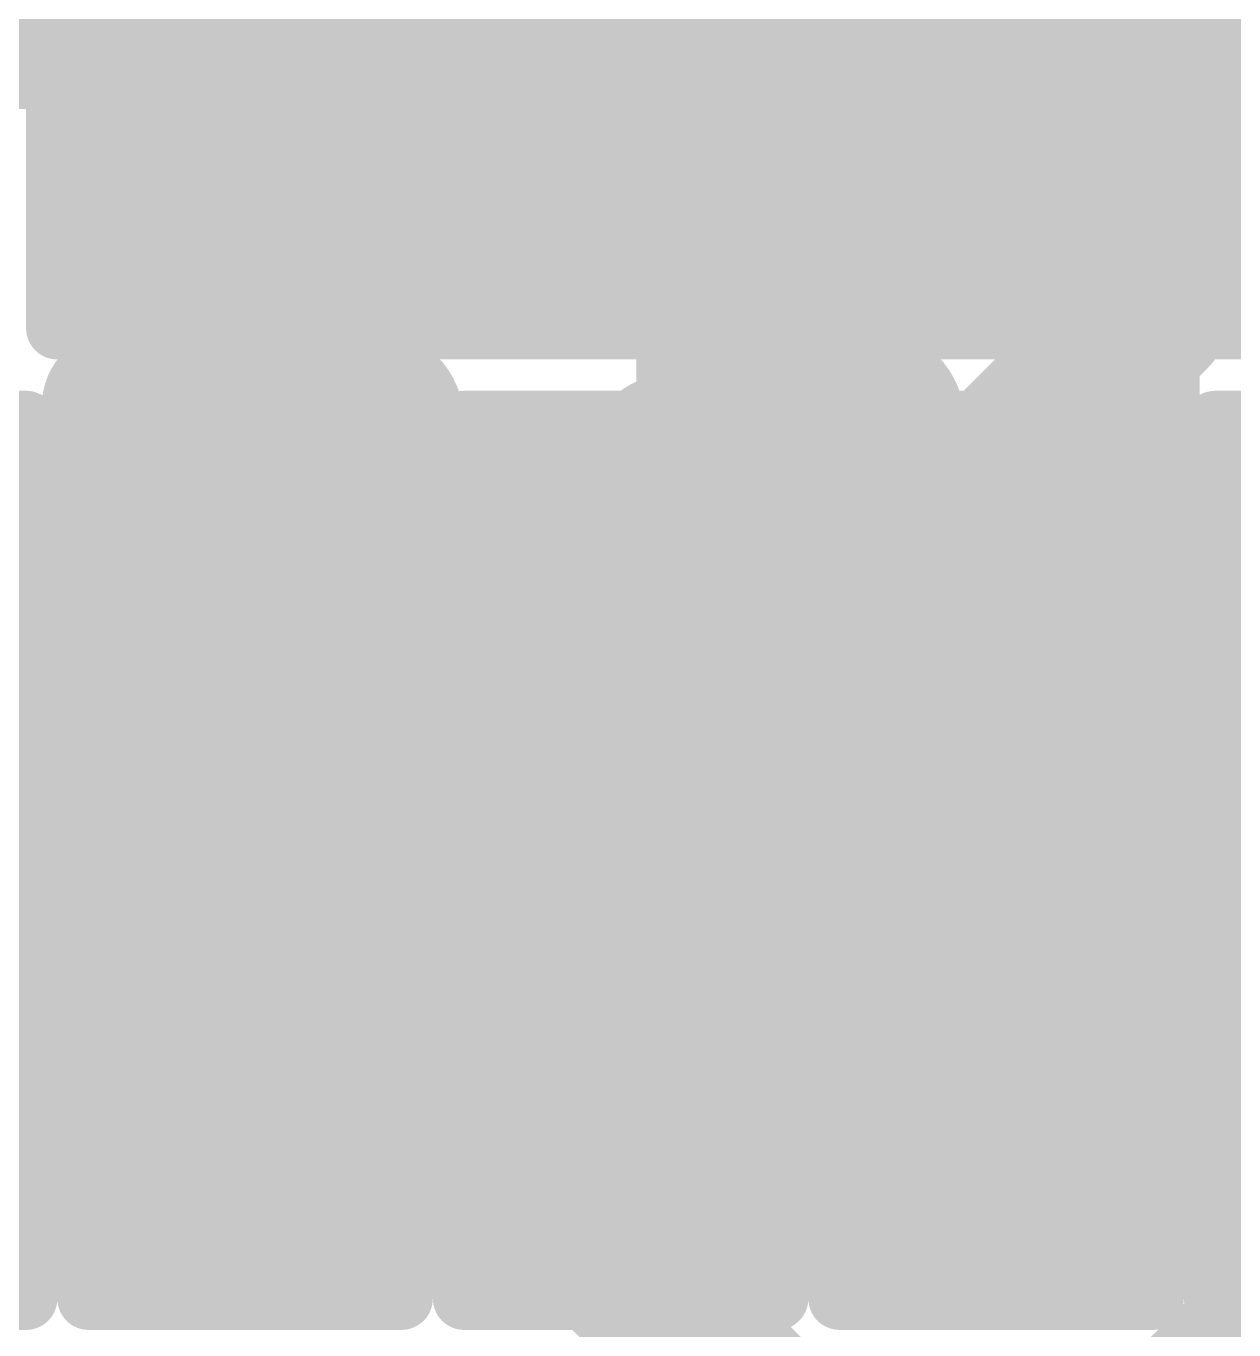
# Model space of a CAD drawing. Header units: millimetres. Extents: x 15 to 120, y 22 to 104.
# Drawn here: x 58.05 to 59.98, y 57.55 to 59.633 of the extents above; entities that cross this region are included whole.
import ezdxf

# ---------------------------------------------------------------- set-up
doc = ezdxf.new("R2010")
doc.units = ezdxf.units.MM
for name, color, linetype in [('BottomLayer', 5, 'Continuous'), ('BottomPaste', 16, 'Continuous'), ('BottomSolder', 6, 'Continuous'), ('Mechanical13', 56, 'Continuous'), ('Mechanical15', 56, 'Continuous'), ('MultiLayer', 9, 'Continuous'), ('TopLayer', 1, 'Continuous'), ('TopPaste', 8, 'Continuous'), ('TopSolder', 216, 'Continuous')]:
    doc.layers.add(name, color=color, linetype=linetype)

msp = doc.modelspace()

# ---------------------------------------------------------------- linework, layer by layer
at = {"layer": 'BottomLayer'}
for points, const_width in [([(59.15000108, 59.40000311999999), (59.15000108, 60.00000446)], 0.2999994), ([(58.44999994, 59.40000311999999), (58.44999994, 60.00000446)], 0.2499995), ([(59.84999968, 59.40000311999999), (59.84999968, 60.00000446)], 0.2499995), ([(59.15000108, 59.00000137999999), (59.15000108, 59.40000311999999)], 0.2499995), ([(59.84999968, 59.17499976), (59.84999968, 59.40000311999999)], 0.2499995), ([(59.60000017999999, 58.92500026), (59.84999968, 59.17499976)], 0.2499995), ([(58.99999884, 58.84999913999999), (59.15000108, 59.00000137999999)], 0.2499995), ([(59.60000017999999, 58.67500076), (59.60000017999999, 58.92500026)], 0.2499995), ([(59.60000017999999, 58.65000715999999), (59.60000017999999, 58.67500076)], 0.2499995), ([(58.3999975, 58.65000208), (58.99999884, 58.65000208)], 0.2499995), ([(59.60000017999999, 58.65000715999999), (59.60000272, 58.65000462)], 0.2499995), ([(57.80000378, 57.95000348), (58.9999963, 57.95000348)], 0.2499995), ([(58.9999963, 57.95000348), (58.99999884, 57.95000094)], 0.2499995), ([(58.99999884, 57.82499738), (58.99999884, 57.95000094)], 0.2499995), ([(58.99999884, 57.65000154), (58.99999884, 57.82499738)], 0.2499995), ([(59.54999773999999, 57.10000264), (60.19999898, 57.75000387999999)], 0.1999996), ([(58.99999884, 57.65000154), (59.54999773999999, 57.10000264)], 0.2499995)]:
    msp.add_lwpolyline(points, dxfattribs=dict(at, const_width=const_width))
for points, const_width in [([(59.13750174, 59.6250014, 1), (59.26250022, 59.6250014, 1)], 0.12499848), ([(58.16250242, 59.45000048, 1), (58.2875009, 59.45000048, 1)], 0.12499848), ([(58.41250192, 59.45000048, 1), (58.5375004, 59.45000048, 1)], 0.12499848), ([(58.96250082, 59.4250018, 1), (59.0874993, 59.4250018, 1)], 0.12499848), ([(59.0750025, 59.40000311999999, 1), (59.22499965999999, 59.40000311999999, 1)], 0.1499997), ([(58.3875007, 59.40000311999999, 1), (58.51249918, 59.40000311999999, 1)], 0.12499848), ([(59.08750183999999, 59.40000311999999, 1), (59.21250032, 59.40000311999999, 1)], 0.12499848), ([(59.53750093999999, 59.40000058, 1), (59.66249942, 59.40000058, 1)], 0.12499848), ([(59.78750044, 59.40000311999999, 1), (59.91249892, 59.40000311999999, 1)], 0.12499848), ([(59.78750044, 59.40000311999999, 1), (59.91249892, 59.40000311999999, 1)], 0.12499848), ([(59.78750044, 59.40000311999999, 1), (59.91249892, 59.40000311999999, 1)], 0.12499848), ([(59.78750044, 59.17499976, 1), (59.91249892, 59.17499976, 1)], 0.12499848), ([(59.78750044, 59.17499976, 1), (59.91249892, 59.17499976, 1)], 0.12499848), ([(59.08750183999999, 59.00000137999999, 1), (59.21250032, 59.00000137999999, 1)], 0.12499848), ([(59.08750183999999, 59.00000137999999, 1), (59.21250032, 59.00000137999999, 1)], 0.12499848), ([(59.01250072, 58.95000148, 1), (59.13749919999999, 58.95000148, 1)], 0.12499848), ([(59.53750093999999, 58.92500026, 1), (59.66249942, 58.92500026, 1)], 0.12499848), ([(59.53750093999999, 58.92500026, 1), (59.66249942, 58.92500026, 1)], 0.12499848), ([(59.53750093999999, 58.92500026, 1), (59.66249942, 58.92500026, 1)], 0.12499848), ([(58.9374996, 58.84999913999999, 1), (59.06249808, 58.84999913999999, 1)], 0.12499848), ([(58.33750079999999, 58.70000198, 1), (58.46249928, 58.70000198, 1)], 0.12499848), ([(59.01250072, 58.70000198, 1), (59.13749919999999, 58.70000198, 1)], 0.12499848), ([(59.53750093999999, 58.67500076, 1), (59.66249942, 58.67500076, 1)], 0.12499848), ([(59.53750093999999, 58.67500076, 1), (59.66249942, 58.67500076, 1)], 0.12499848), ([(59.53750093999999, 58.67500076, 1), (59.66249942, 58.67500076, 1)], 0.12499848), ([(58.33749826, 58.65000208, 1), (58.46249674, 58.65000208, 1)], 0.12499848), ([(58.9374996, 58.65000208, 1), (59.06249808, 58.65000208, 1)], 0.12499848), ([(59.53750093999999, 58.65000715999999, 1), (59.66249942, 58.65000715999999, 1)], 0.12499848), ([(59.53750093999999, 58.65000715999999, 1), (59.66249942, 58.65000715999999, 1)], 0.12499848), ([(59.53750348, 58.65000462, 1), (59.66250196, 58.65000462, 1)], 0.12499848), ([(58.33750079999999, 58.07500195999999, 1), (58.46249928, 58.07500195999999, 1)], 0.12499848), ([(58.9374996, 58.07499942, 1), (59.06249808, 58.07499942, 1)], 0.12499848), ([(58.93749706, 57.95000348, 1), (59.06249553999999, 57.95000348, 1)], 0.12499848), ([(58.93749706, 57.95000348, 1), (59.06249553999999, 57.95000348, 1)], 0.12499848), ([(58.9374996, 57.95000094, 1), (59.06249808, 57.95000094, 1)], 0.12499848), ([(58.9374996, 57.95000094, 1), (59.06249808, 57.95000094, 1)], 0.12499848), ([(59.53750093999999, 57.92499972, 1), (59.66249942, 57.92499972, 1)], 0.12499848), ([(58.33750079999999, 57.82499992, 1), (58.46249928, 57.82499992, 1)], 0.12499848), ([(58.9374996, 57.82499738, 1), (59.06249808, 57.82499738, 1)], 0.12499848), ([(58.9374996, 57.82499738, 1), (59.06249808, 57.82499738, 1)], 0.12499848), ([(58.9374996, 57.82499738, 1), (59.06249808, 57.82499738, 1)], 0.12499848), ([(58.9374996, 57.65000154, 1), (59.06249808, 57.65000154, 1)], 0.12499848), ([(58.9374996, 57.65000154, 1), (59.06249808, 57.65000154, 1)], 0.12499848)]:
    msp.add_lwpolyline(points, format="xyb", close=True, dxfattribs=dict(at, const_width=const_width))
for points in [[(58.69999944, 59.25000342), (58.69999944, 59.55000282), (58.20000044, 59.25000342), (58.20000044, 59.55000282)], [(59.40000058, 59.25000342), (59.40000058, 59.55000282), (58.90000157999999, 59.25000342), (58.90000157999999, 59.55000282)], [(60.09999918, 59.25000342), (60.09999918, 59.55000282), (59.60000017999999, 59.25000342), (59.60000017999999, 59.55000282)], [(58.5499972, 58.90000157999999), (58.2499978, 58.90000157999999), (58.5499972, 58.40000258), (58.2499978, 58.40000258)], [(59.14999854, 58.90000157999999), (58.84999913999999, 58.90000157999999), (59.14999854, 58.40000258), (58.84999913999999, 58.40000258)], [(59.45000302, 58.40000512), (59.75000241999999, 58.40000512), (59.45000302, 58.90000412), (59.75000241999999, 58.90000412)], [(58.5499972, 58.20000044), (58.2499978, 58.20000044), (58.5499972, 57.70000143999999), (58.2499978, 57.70000143999999)], [(59.14999854, 58.20000044), (58.84999913999999, 58.20000044), (59.14999854, 57.70000143999999), (58.84999913999999, 57.70000143999999)], [(59.45000302, 57.70000398), (59.75000241999999, 57.70000398), (59.45000302, 58.20000297999999), (59.75000241999999, 58.20000297999999)]]:
    msp.add_solid(points, dxfattribs=at)
at = {"layer": 'BottomPaste'}
for points in [[(58.69999944, 59.25000342), (58.69999944, 59.55000282), (58.20000044, 59.25000342), (58.20000044, 59.55000282)], [(58.69999944, 59.25000342), (58.69999944, 59.55000282), (58.20000044, 59.25000342), (58.20000044, 59.55000282)], [(59.40000058, 59.25000342), (59.40000058, 59.55000282), (58.90000157999999, 59.25000342), (58.90000157999999, 59.55000282)], [(59.40000058, 59.25000342), (59.40000058, 59.55000282), (58.90000157999999, 59.25000342), (58.90000157999999, 59.55000282)], [(60.09999918, 59.25000342), (60.09999918, 59.55000282), (59.60000017999999, 59.25000342), (59.60000017999999, 59.55000282)], [(60.09999918, 59.25000342), (60.09999918, 59.55000282), (59.60000017999999, 59.25000342), (59.60000017999999, 59.55000282)], [(58.5499972, 58.90000157999999), (58.2499978, 58.90000157999999), (58.5499972, 58.40000258), (58.2499978, 58.40000258)], [(58.5499972, 58.90000157999999), (58.2499978, 58.90000157999999), (58.5499972, 58.40000258), (58.2499978, 58.40000258)], [(59.14999854, 58.90000157999999), (58.84999913999999, 58.90000157999999), (59.14999854, 58.40000258), (58.84999913999999, 58.40000258)], [(59.14999854, 58.90000157999999), (58.84999913999999, 58.90000157999999), (59.14999854, 58.40000258), (58.84999913999999, 58.40000258)], [(59.45000302, 58.40000512), (59.75000241999999, 58.40000512), (59.45000302, 58.90000412), (59.75000241999999, 58.90000412)], [(59.45000302, 58.40000512), (59.75000241999999, 58.40000512), (59.45000302, 58.90000412), (59.75000241999999, 58.90000412)], [(58.5499972, 58.20000044), (58.2499978, 58.20000044), (58.5499972, 57.70000143999999), (58.2499978, 57.70000143999999)], [(58.5499972, 58.20000044), (58.2499978, 58.20000044), (58.5499972, 57.70000143999999), (58.2499978, 57.70000143999999)], [(59.14999854, 58.20000044), (58.84999913999999, 58.20000044), (59.14999854, 57.70000143999999), (58.84999913999999, 57.70000143999999)], [(59.14999854, 58.20000044), (58.84999913999999, 58.20000044), (59.14999854, 57.70000143999999), (58.84999913999999, 57.70000143999999)], [(59.45000302, 57.70000398), (59.75000241999999, 57.70000398), (59.45000302, 58.20000297999999), (59.75000241999999, 58.20000297999999)], [(59.45000302, 57.70000398), (59.75000241999999, 57.70000398), (59.45000302, 58.20000297999999), (59.75000241999999, 58.20000297999999)]]:
    msp.add_solid(points, dxfattribs=at)
at = {"layer": 'BottomSolder'}
for points in [[(58.74999934, 59.20000352), (58.74999934, 59.60000272), (58.15000053999999, 59.20000352), (58.15000053999999, 59.60000272)], [(58.74999934, 59.20000352), (58.74999934, 59.60000272), (58.15000053999999, 59.20000352), (58.15000053999999, 59.60000272)], [(59.45000048, 59.20000352), (59.45000048, 59.60000272), (58.85000168, 59.20000352), (58.85000168, 59.60000272)], [(59.45000048, 59.20000352), (59.45000048, 59.60000272), (58.85000168, 59.20000352), (58.85000168, 59.60000272)], [(60.14999907999999, 59.20000352), (60.14999907999999, 59.60000272), (59.55000028, 59.20000352), (59.55000028, 59.60000272)], [(60.14999907999999, 59.20000352), (60.14999907999999, 59.60000272), (59.55000028, 59.20000352), (59.55000028, 59.60000272)], [(58.5999971, 58.95000148), (58.1999979, 58.95000148), (58.5999971, 58.35000268), (58.1999979, 58.35000268)], [(58.5999971, 58.95000148), (58.1999979, 58.95000148), (58.5999971, 58.35000268), (58.1999979, 58.35000268)], [(59.19999843999999, 58.95000148), (58.79999924, 58.95000148), (59.19999843999999, 58.35000268), (58.79999924, 58.35000268)], [(59.19999843999999, 58.95000148), (58.79999924, 58.95000148), (59.19999843999999, 58.35000268), (58.79999924, 58.35000268)], [(59.40000311999999, 58.35000522), (59.80000232, 58.35000522), (59.40000311999999, 58.95000401999999), (59.80000232, 58.95000401999999)], [(59.40000311999999, 58.35000522), (59.80000232, 58.35000522), (59.40000311999999, 58.95000401999999), (59.80000232, 58.95000401999999)], [(58.5999971, 58.25000034), (58.1999979, 58.25000034), (58.5999971, 57.65000154), (58.1999979, 57.65000154)], [(58.5999971, 58.25000034), (58.1999979, 58.25000034), (58.5999971, 57.65000154), (58.1999979, 57.65000154)], [(59.19999843999999, 58.25000034), (58.79999924, 58.25000034), (59.19999843999999, 57.65000154), (58.79999924, 57.65000154)], [(59.19999843999999, 58.25000034), (58.79999924, 58.25000034), (59.19999843999999, 57.65000154), (58.79999924, 57.65000154)], [(59.40000311999999, 57.65000408), (59.80000232, 57.65000408), (59.40000311999999, 58.25000288), (59.80000232, 58.25000288)], [(59.40000311999999, 57.65000408), (59.80000232, 57.65000408), (59.40000311999999, 58.25000288), (59.80000232, 58.25000288)]]:
    msp.add_solid(points, dxfattribs=at)
at = {"layer": 'Mechanical13', "const_width": 0.0999998}
for points in [[(58.48500113999999, 59.23500218), (58.48500113999999, 59.56500406)], [(58.48500113999999, 59.56500406), (59.11499988, 59.56500406)], [(59.11499988, 59.23500218), (59.11499988, 59.56500406)], [(59.88500088, 59.23500218), (59.88500088, 59.56500406)], [(59.88500088, 59.56500406), (60.51499962, 59.56500406)], [(58.48500113999999, 59.23500218), (59.11499988, 59.23500218)], [(59.88500088, 59.23500218), (60.51499962, 59.23500218)], [(58.23499656, 58.61500088), (58.56499844, 58.61500088)], [(58.23499656, 57.98500214), (58.23499656, 58.61500088)], [(58.56499844, 57.98500214), (58.56499844, 58.61500088)], [(58.8349979, 58.61500088), (59.16499978, 58.61500088)], [(58.8349979, 57.98500214), (58.8349979, 58.61500088)], [(59.16499978, 57.98500214), (59.16499978, 58.61500088)], [(59.43500177999999, 58.61500341999999), (59.76500366, 58.61500341999999)], [(59.43500177999999, 57.98500468), (59.43500177999999, 58.61500341999999)], [(59.76500366, 57.98500468), (59.76500366, 58.61500341999999)], [(58.23499656, 57.98500214), (58.56499844, 57.98500214)], [(58.8349979, 57.98500214), (59.16499978, 57.98500214)], [(59.43500177999999, 57.98500468), (59.76500366, 57.98500468)]]:
    msp.add_lwpolyline(points, dxfattribs=at)
at = {"layer": 'Mechanical13', "const_width": 0.0499999}
for points in [[(58.46000246, 59.56500406, 1), (58.50999982, 59.56500406, 1)], [(58.46000246, 59.56500406, 1), (58.50999982, 59.56500406, 1)], [(59.0900012, 59.56500406, 1), (59.13999856, 59.56500406, 1)], [(59.0900012, 59.56500406, 1), (59.13999856, 59.56500406, 1)], [(59.8600022, 59.56500406, 1), (59.90999956, 59.56500406, 1)], [(59.8600022, 59.56500406, 1), (59.90999956, 59.56500406, 1)], [(58.46000246, 59.23500218, 1), (58.50999982, 59.23500218, 1)], [(58.46000246, 59.23500218, 1), (58.50999982, 59.23500218, 1)], [(59.0900012, 59.23500218, 1), (59.13999856, 59.23500218, 1)], [(59.0900012, 59.23500218, 1), (59.13999856, 59.23500218, 1)], [(59.8600022, 59.23500218, 1), (59.90999956, 59.23500218, 1)], [(59.8600022, 59.23500218, 1), (59.90999956, 59.23500218, 1)], [(58.20999788, 58.61500088, 1), (58.25999523999999, 58.61500088, 1)], [(58.20999788, 58.61500088, 1), (58.25999523999999, 58.61500088, 1)], [(58.53999975999999, 58.61500088, 1), (58.58999712, 58.61500088, 1)], [(58.53999975999999, 58.61500088, 1), (58.58999712, 58.61500088, 1)], [(58.80999921999999, 58.61500088, 1), (58.85999657999999, 58.61500088, 1)], [(58.80999921999999, 58.61500088, 1), (58.85999657999999, 58.61500088, 1)], [(59.1400011, 58.61500088, 1), (59.18999846, 58.61500088, 1)], [(59.1400011, 58.61500088, 1), (59.18999846, 58.61500088, 1)], [(59.4100031, 58.61500341999999, 1), (59.46000046, 58.61500341999999, 1)], [(59.4100031, 58.61500341999999, 1), (59.46000046, 58.61500341999999, 1)], [(59.74000497999999, 58.61500341999999, 1), (59.79000233999999, 58.61500341999999, 1)], [(59.74000497999999, 58.61500341999999, 1), (59.79000233999999, 58.61500341999999, 1)], [(58.20999788, 57.98500214, 1), (58.25999523999999, 57.98500214, 1)], [(58.20999788, 57.98500214, 1), (58.25999523999999, 57.98500214, 1)], [(58.53999975999999, 57.98500214, 1), (58.58999712, 57.98500214, 1)], [(58.53999975999999, 57.98500214, 1), (58.58999712, 57.98500214, 1)], [(58.80999921999999, 57.98500214, 1), (58.85999657999999, 57.98500214, 1)], [(58.80999921999999, 57.98500214, 1), (58.85999657999999, 57.98500214, 1)], [(59.1400011, 57.98500214, 1), (59.18999846, 57.98500214, 1)], [(59.1400011, 57.98500214, 1), (59.18999846, 57.98500214, 1)], [(59.4100031, 57.98500468, 1), (59.46000046, 57.98500468, 1)], [(59.4100031, 57.98500468, 1), (59.46000046, 57.98500468, 1)], [(59.74000497999999, 57.98500468, 1), (59.79000233999999, 57.98500468, 1)], [(59.74000497999999, 57.98500468, 1), (59.79000233999999, 57.98500468, 1)]]:
    msp.add_lwpolyline(points, format="xyb", close=True, dxfattribs=at)
at = {"layer": 'Mechanical15', "const_width": 0.0999998}
for points in [[(58.00000084, 59.50000292), (58.00000084, 60.50000345999999)], [(58.10000064, 59.15000362), (58.10000064, 59.65000262)], [(58.10000064, 59.65000262), (59.50000038, 59.65000262)], [(59.50000038, 59.15000362), (59.50000038, 59.65000262)], [(59.50000038, 59.65000262), (60.90000011999999, 59.65000262)], [(59.50000038, 59.15000362), (59.50000038, 59.65000262)], [(58.80000178, 59.23500218), (58.80000178, 59.56500406)], [(58.63500084, 59.40000311999999), (58.96500018, 59.40000311999999)], [(58.10000064, 59.15000362), (59.50000038, 59.15000362)], [(59.50000038, 59.15000362), (60.90000011999999, 59.15000362)], [(57.55000428, 59.00000392), (58.05000328, 59.00000392)], [(58.05000328, 57.60000418), (58.05000328, 59.00000392)], [(58.149998, 59.00000137999999), (58.649997, 59.00000137999999)], [(58.149998, 57.60000164), (58.149998, 59.00000137999999)], [(58.649997, 57.60000164), (58.649997, 59.00000137999999)], [(58.74999934, 59.00000137999999), (59.24999834, 59.00000137999999)], [(58.74999934, 57.60000164), (58.74999934, 59.00000137999999)], [(59.24999834, 57.60000164), (59.24999834, 59.00000137999999)], [(59.35000322, 59.00000392), (59.85000221999999, 59.00000392)], [(59.35000322, 57.60000418), (59.35000322, 59.00000392)], [(59.85000221999999, 57.60000418), (59.85000221999999, 59.00000392)], [(59.94999948, 59.00000137999999), (60.44999848, 59.00000137999999)], [(59.94999948, 57.60000164), (59.94999948, 59.00000137999999)], [(58.3999975, 58.13500183999999), (58.3999975, 58.46500117999999)], [(58.99999884, 58.13500183999999), (58.99999884, 58.46500117999999)], [(59.60000272, 58.13500438), (59.60000272, 58.46500372)], [(58.23499656, 58.30000278), (58.56499844, 58.30000278)], [(58.8349979, 58.30000278), (59.16499978, 58.30000278)], [(59.43500177999999, 58.30000278), (59.76500366, 58.30000278)], [(57.55000428, 57.60000418), (58.05000328, 57.60000418)], [(58.149998, 57.60000164), (58.649997, 57.60000164)], [(58.74999934, 57.60000164), (59.24999834, 57.60000164)], [(59.35000322, 57.60000418), (59.85000221999999, 57.60000418)], [(59.94999948, 57.60000164), (60.44999848, 57.60000164)]]:
    msp.add_lwpolyline(points, dxfattribs=at)
at = {"layer": 'Mechanical15', "const_width": 0.0499999}
for points in [[(58.07500195999999, 59.65000262, 1), (58.12499931999999, 59.65000262, 1)], [(58.07500195999999, 59.65000262, 1), (58.12499931999999, 59.65000262, 1)], [(59.4750017, 59.65000262, 1), (59.52499906, 59.65000262, 1)], [(59.4750017, 59.65000262, 1), (59.52499906, 59.65000262, 1)], [(59.4750017, 59.65000262, 1), (59.52499906, 59.65000262, 1)], [(59.4750017, 59.65000262, 1), (59.52499906, 59.65000262, 1)], [(58.7750031, 59.56500406, 1), (58.82500046, 59.56500406, 1)], [(58.61000215999999, 59.40000311999999, 1), (58.65999952, 59.40000311999999, 1)], [(58.94000149999999, 59.40000311999999, 1), (58.98999886, 59.40000311999999, 1)], [(58.7750031, 59.23500218, 1), (58.82500046, 59.23500218, 1)], [(58.07500195999999, 59.15000362, 1), (58.12499931999999, 59.15000362, 1)], [(58.07500195999999, 59.15000362, 1), (58.12499931999999, 59.15000362, 1)], [(59.4750017, 59.15000362, 1), (59.52499906, 59.15000362, 1)], [(59.4750017, 59.15000362, 1), (59.52499906, 59.15000362, 1)], [(59.4750017, 59.15000362, 1), (59.52499906, 59.15000362, 1)], [(59.4750017, 59.15000362, 1), (59.52499906, 59.15000362, 1)], [(58.0250046, 59.00000392, 1), (58.07500195999999, 59.00000392, 1)], [(58.0250046, 59.00000392, 1), (58.07500195999999, 59.00000392, 1)], [(58.12499931999999, 59.00000137999999, 1), (58.17499668, 59.00000137999999, 1)], [(58.12499931999999, 59.00000137999999, 1), (58.17499668, 59.00000137999999, 1)], [(58.62499832, 59.00000137999999, 1), (58.67499567999999, 59.00000137999999, 1)], [(58.62499832, 59.00000137999999, 1), (58.67499567999999, 59.00000137999999, 1)], [(58.72500066, 59.00000137999999, 1), (58.77499802, 59.00000137999999, 1)], [(58.72500066, 59.00000137999999, 1), (58.77499802, 59.00000137999999, 1)], [(59.22499965999999, 59.00000137999999, 1), (59.27499701999999, 59.00000137999999, 1)], [(59.22499965999999, 59.00000137999999, 1), (59.27499701999999, 59.00000137999999, 1)], [(59.32500453999999, 59.00000392, 1), (59.37500189999999, 59.00000392, 1)], [(59.32500453999999, 59.00000392, 1), (59.37500189999999, 59.00000392, 1)], [(59.82500354, 59.00000392, 1), (59.8750009, 59.00000392, 1)], [(59.82500354, 59.00000392, 1), (59.8750009, 59.00000392, 1)], [(59.9250008, 59.00000137999999, 1), (59.97499816, 59.00000137999999, 1)], [(59.9250008, 59.00000137999999, 1), (59.97499816, 59.00000137999999, 1)], [(58.37499881999999, 58.46500117999999, 1), (58.42499617999999, 58.46500117999999, 1)], [(58.97500015999999, 58.46500117999999, 1), (59.02499752, 58.46500117999999, 1)], [(59.57500404, 58.46500372, 1), (59.6250014, 58.46500372, 1)], [(58.20999788, 58.30000278, 1), (58.25999523999999, 58.30000278, 1)], [(58.53999975999999, 58.30000278, 1), (58.58999712, 58.30000278, 1)], [(58.80999921999999, 58.30000278, 1), (58.85999657999999, 58.30000278, 1)], [(59.1400011, 58.30000278, 1), (59.18999846, 58.30000278, 1)], [(59.4100031, 58.30000278, 1), (59.46000046, 58.30000278, 1)], [(59.74000497999999, 58.30000278, 1), (59.79000233999999, 58.30000278, 1)], [(58.37499881999999, 58.13500183999999, 1), (58.42499617999999, 58.13500183999999, 1)], [(58.97500015999999, 58.13500183999999, 1), (59.02499752, 58.13500183999999, 1)], [(59.57500404, 58.13500438, 1), (59.6250014, 58.13500438, 1)], [(58.0250046, 57.60000418, 1), (58.07500195999999, 57.60000418, 1)], [(58.0250046, 57.60000418, 1), (58.07500195999999, 57.60000418, 1)], [(58.12499931999999, 57.60000164, 1), (58.17499668, 57.60000164, 1)], [(58.12499931999999, 57.60000164, 1), (58.17499668, 57.60000164, 1)], [(58.62499832, 57.60000164, 1), (58.67499567999999, 57.60000164, 1)], [(58.62499832, 57.60000164, 1), (58.67499567999999, 57.60000164, 1)], [(58.72500066, 57.60000164, 1), (58.77499802, 57.60000164, 1)], [(58.72500066, 57.60000164, 1), (58.77499802, 57.60000164, 1)], [(59.22499965999999, 57.60000164, 1), (59.27499701999999, 57.60000164, 1)], [(59.22499965999999, 57.60000164, 1), (59.27499701999999, 57.60000164, 1)], [(59.32500453999999, 57.60000418, 1), (59.37500189999999, 57.60000418, 1)], [(59.32500453999999, 57.60000418, 1), (59.37500189999999, 57.60000418, 1)], [(59.82500354, 57.60000418, 1), (59.8750009, 57.60000418, 1)], [(59.82500354, 57.60000418, 1), (59.8750009, 57.60000418, 1)], [(59.9250008, 57.60000164, 1), (59.97499816, 57.60000164, 1)], [(59.9250008, 57.60000164, 1), (59.97499816, 57.60000164, 1)]]:
    msp.add_lwpolyline(points, format="xyb", close=True, dxfattribs=at)
at = {"layer": 'MultiLayer'}
for points, const_width in [([(58.68750264, 59.60000017999999, 1), (58.91250092, 59.60000017999999, 1)], 0.22499828), ([(59.13750174, 59.6250014, 1), (59.26250022, 59.6250014, 1)], 0.12499848), ([(58.16250242, 59.45000048, 1), (58.2875009, 59.45000048, 1)], 0.12499848), ([(58.41250192, 59.45000048, 1), (58.5375004, 59.45000048, 1)], 0.12499848), ([(58.96250082, 59.4250018, 1), (59.0874993, 59.4250018, 1)], 0.12499848), ([(58.1375012, 59.40000311999999, 1), (58.26249968, 59.40000311999999, 1)], 0.12499848), ([(58.93750214, 59.40000566, 1), (59.06250061999999, 59.40000566, 1)], 0.12499848), ([(59.53750093999999, 59.40000058, 1), (59.66249942, 59.40000058, 1)], 0.12499848), ([(59.78750044, 59.40000311999999, 1), (59.91249892, 59.40000311999999, 1)], 0.12499848), ([(58.26250221999999, 59.17499976, 1), (58.4875005, 59.17499976, 1)], 0.22499828), ([(59.73750054, 59.15000362, 1), (59.86249901999999, 59.15000362, 1)], 0.12499848), ([(58.1375012, 59.02500006, 1), (58.26249968, 59.02500006, 1)], 0.12499848), ([(58.5375004, 59.00000137999999, 1), (58.66249887999999, 59.00000137999999, 1)], 0.12499848), ([(59.33750134, 59.00000392, 1), (59.46249982, 59.00000392, 1)], 0.12499848), ([(59.01250072, 58.95000148, 1), (59.13749919999999, 58.95000148, 1)], 0.12499848), ([(59.53750093999999, 58.92500026, 1), (59.66249942, 58.92500026, 1)], 0.12499848), ([(57.8375018, 58.72500066, 1), (58.06250008, 58.72500066, 1)], 0.22499828), ([(58.33750079999999, 58.70000198, 1), (58.46249928, 58.70000198, 1)], 0.12499848), ([(59.01250072, 58.70000198, 1), (59.13749919999999, 58.70000198, 1)], 0.12499848), ([(59.53750093999999, 58.67500076, 1), (59.66249942, 58.67500076, 1)], 0.12499848), ([(58.1375012, 58.60000218, 1), (58.26249968, 58.60000218, 1)], 0.12499848), ([(58.93750214, 58.60000471999999, 1), (59.06250061999999, 58.60000471999999, 1)], 0.12499848), ([(59.73750054, 58.60000218, 1), (59.86249901999999, 58.60000218, 1)], 0.12499848), ([(59.08750183999999, 58.40000003999999, 1), (59.31250012, 58.40000003999999, 1)], 0.22499828), ([(59.68750064, 58.32500146, 1), (59.91249892, 58.32500146, 1)], 0.22499828), ([(58.1375012, 58.20000044, 1), (58.26249968, 58.20000044, 1)], 0.12499848), ([(58.5375004, 58.20000297999999, 1), (58.66249887999999, 58.20000297999999, 1)], 0.12499848), ([(59.33750134, 58.20000552, 1), (59.46249982, 58.20000552, 1)], 0.12499848), ([(58.68750264, 57.99999829999999, 1), (58.91250092, 57.99999829999999, 1)], 0.22499828), ([(58.33750079999999, 58.07500195999999, 1), (58.46249928, 58.07500195999999, 1)], 0.12499848), ([(58.9374996, 58.07499942, 1), (59.06249808, 58.07499942, 1)], 0.12499848), ([(58.08750384, 57.92499718, 1), (58.31250212, 57.92499718, 1)], 0.22499828), ([(59.53750093999999, 57.92499972, 1), (59.66249942, 57.92499972, 1)], 0.12499848), ([(58.33750079999999, 57.82499992, 1), (58.46249928, 57.82499992, 1)], 0.12499848), ([(58.9374996, 57.82499738, 1), (59.06249808, 57.82499738, 1)], 0.12499848), ([(58.5375004, 57.80000124, 1), (58.66249887999999, 57.80000124, 1)], 0.12499848), ([(58.93750214, 57.80000124, 1), (59.06250061999999, 57.80000124, 1)], 0.12499848), ([(59.73750054, 57.80000124, 1), (59.86249901999999, 57.80000124, 1)], 0.12499848)]:
    msp.add_lwpolyline(points, format="xyb", close=True, dxfattribs=dict(at, const_width=const_width))
at = {"layer": 'TopLayer'}
for points, const_width in [([(58.20000044, 59.40000311999999), (58.20000044, 60.20000151999999)], 0.2499995), ([(58.60000218, 59.80000232), (59.00000137999999, 59.40000311999999)], 0.1999996), ([(58.60000218, 59.80000232), (58.99999884, 59.40000311999999)], 0.1999996), ([(59.00000137999999, 59.40000311999999), (59.40000058, 59.80000232)], 0.1999996), ([(59.40000058, 59.00000392), (59.40000058, 59.80000232)], 0.1999996), ([(58.20000044, 59.40000311999999), (58.59999964, 59.00000392)], 0.2499995), ([(59.79999977999999, 59.15000362), (59.79999977999999, 59.40000311999999)], 0.2499995), ([(58.99999884, 59.40000311999999), (59.00000137999999, 59.40000311999999)], 0.1999996), ([(59.00000137999999, 59.40000311999999), (59.40000058, 59.00000137999999)], 0.1999996), ([(59.79999977999999, 58.60000218), (59.79999977999999, 59.15000362)], 0.2499995), ([(58.59999964, 59.00000137999999), (58.59999964, 59.00000392)], 0.2499995), ([(59.00000137999999, 58.60000218), (59.40000058, 59.00000137999999)], 0.1999996), ([(59.40000058, 59.00000137999999), (59.40000058, 59.00000392)], 0.1999996), ([(59.40000058, 58.20000297999999), (59.40000058, 59.00000137999999)], 0.1999996), ([(59.00000137999999, 58.60000218), (59.40000058, 58.20000297999999)], 0.1999996), ([(57.80000124, 58.20000297999999), (58.59999964, 58.20000297999999)], 0.2499995), ([(59.40000058, 58.20000297999999), (60.20000151999999, 58.20000297999999)], 0.1999996), ([(57.80000124, 57.80000124), (58.20000044, 57.80000124)], 0.1999996), ([(58.20000044, 57.80000124), (58.59999964, 57.80000124)], 0.1999996), ([(58.59999964, 57.80000124), (59.00000137999999, 57.80000124)], 0.1999996), ([(59.00000137999999, 57.80000124), (59.40000058, 57.80000124)], 0.1999996), ([(59.40000058, 57.80000124), (59.79999977999999, 57.80000124)], 0.1999996)]:
    msp.add_lwpolyline(points, dxfattribs=dict(at, const_width=const_width))
for points, const_width in [([(58.12500186, 59.40000311999999, 1), (58.27499902, 59.40000311999999, 1)], 0.1499997), ([(58.92500279999999, 59.40000311999999, 1), (59.07499996, 59.40000311999999, 1)], 0.1499997), ([(59.72500119999999, 59.40000311999999, 1), (59.87499836, 59.40000311999999, 1)], 0.1499997), ([(58.1375012, 59.40000311999999, 1), (58.26249968, 59.40000311999999, 1)], 0.12499848), ([(58.1375012, 59.40000311999999, 1), (58.26249968, 59.40000311999999, 1)], 0.12499848), ([(58.1375012, 59.40000311999999, 1), (58.26249968, 59.40000311999999, 1)], 0.12499848), ([(58.93750214, 59.40000566, 1), (59.06250061999999, 59.40000566, 1)], 0.12499848), ([(59.73750054, 59.40000311999999, 1), (59.86249901999999, 59.40000311999999, 1)], 0.12499848), ([(58.94999893999999, 59.40000311999999, 1), (59.04999874, 59.40000311999999, 1)], 0.0999998), ([(58.94999893999999, 59.40000311999999, 1), (59.04999874, 59.40000311999999, 1)], 0.0999998), ([(58.95000148, 59.40000311999999, 1), (59.05000128, 59.40000311999999, 1)], 0.0999998), ([(58.95000148, 59.40000311999999, 1), (59.05000128, 59.40000311999999, 1)], 0.0999998), ([(58.95000148, 59.40000311999999, 1), (59.05000128, 59.40000311999999, 1)], 0.0999998), ([(58.95000148, 59.40000311999999, 1), (59.05000128, 59.40000311999999, 1)], 0.0999998), ([(59.73750054, 59.15000362, 1), (59.86249901999999, 59.15000362, 1)], 0.12499848), ([(59.73750054, 59.15000362, 1), (59.86249901999999, 59.15000362, 1)], 0.12499848), ([(59.73750054, 59.15000362, 1), (59.86249901999999, 59.15000362, 1)], 0.12499848), ([(58.52500105999999, 59.00000137999999, 1), (58.67499822, 59.00000137999999, 1)], 0.1499997), ([(59.325002, 59.00000137999999, 1), (59.47499916, 59.00000137999999, 1)], 0.1499997), ([(58.5375004, 59.00000392, 1), (58.66249887999999, 59.00000392, 1)], 0.12499848), ([(58.5375004, 59.00000392, 1), (58.66249887999999, 59.00000392, 1)], 0.12499848), ([(58.5375004, 59.00000137999999, 1), (58.66249887999999, 59.00000137999999, 1)], 0.12499848), ([(58.5375004, 59.00000137999999, 1), (58.66249887999999, 59.00000137999999, 1)], 0.12499848), ([(59.33750134, 59.00000392, 1), (59.46249982, 59.00000392, 1)], 0.12499848), ([(59.35000067999999, 59.00000392, 1), (59.45000048, 59.00000392, 1)], 0.0999998), ([(59.35000067999999, 59.00000392, 1), (59.45000048, 59.00000392, 1)], 0.0999998), ([(59.35000067999999, 59.00000137999999, 1), (59.45000048, 59.00000137999999, 1)], 0.0999998), ([(59.35000067999999, 59.00000137999999, 1), (59.45000048, 59.00000137999999, 1)], 0.0999998), ([(59.35000067999999, 59.00000137999999, 1), (59.45000048, 59.00000137999999, 1)], 0.0999998), ([(59.35000067999999, 59.00000137999999, 1), (59.45000048, 59.00000137999999, 1)], 0.0999998), ([(58.12500186, 58.60000218, 1), (58.27499902, 58.60000218, 1)], 0.1499997), ([(58.92500279999999, 58.60000218, 1), (59.07499996, 58.60000218, 1)], 0.1499997), ([(59.72500119999999, 58.60000218, 1), (59.87499836, 58.60000218, 1)], 0.1499997), ([(58.1375012, 58.60000218, 1), (58.26249968, 58.60000218, 1)], 0.12499848), ([(58.93750214, 58.60000471999999, 1), (59.06250061999999, 58.60000471999999, 1)], 0.12499848), ([(59.73750054, 58.60000218, 1), (59.86249901999999, 58.60000218, 1)], 0.12499848), ([(59.73750054, 58.60000218, 1), (59.86249901999999, 58.60000218, 1)], 0.12499848), ([(58.95000148, 58.60000218, 1), (59.05000128, 58.60000218, 1)], 0.0999998), ([(58.95000148, 58.60000218, 1), (59.05000128, 58.60000218, 1)], 0.0999998), ([(58.52500105999999, 58.20000297999999, 1), (58.67499822, 58.20000297999999, 1)], 0.1499997), ([(59.325002, 58.20000297999999, 1), (59.47499916, 58.20000297999999, 1)], 0.1499997), ([(58.5375004, 58.20000297999999, 1), (58.66249887999999, 58.20000297999999, 1)], 0.12499848), ([(58.5375004, 58.20000297999999, 1), (58.66249887999999, 58.20000297999999, 1)], 0.12499848), ([(59.33750134, 58.20000552, 1), (59.46249982, 58.20000552, 1)], 0.12499848), ([(59.35000067999999, 58.20000297999999, 1), (59.45000048, 58.20000297999999, 1)], 0.0999998), ([(59.35000067999999, 58.20000297999999, 1), (59.45000048, 58.20000297999999, 1)], 0.0999998), ([(59.35000067999999, 58.20000297999999, 1), (59.45000048, 58.20000297999999, 1)], 0.0999998), ([(58.12500186, 57.80000124, 1), (58.27499902, 57.80000124, 1)], 0.1499997), ([(58.52500105999999, 57.80000124, 1), (58.67499822, 57.80000124, 1)], 0.1499997), ([(58.92500279999999, 57.80000124, 1), (59.07499996, 57.80000124, 1)], 0.1499997), ([(59.325002, 57.80000124, 1), (59.47499916, 57.80000124, 1)], 0.1499997), ([(59.72500119999999, 57.80000124, 1), (59.87499836, 57.80000124, 1)], 0.1499997), ([(58.5375004, 57.80000124, 1), (58.66249887999999, 57.80000124, 1)], 0.12499848), ([(58.93750214, 57.80000124, 1), (59.06250061999999, 57.80000124, 1)], 0.12499848), ([(59.73750054, 57.80000124, 1), (59.86249901999999, 57.80000124, 1)], 0.12499848), ([(58.15000053999999, 57.80000124, 1), (58.25000034, 57.80000124, 1)], 0.0999998), ([(58.15000053999999, 57.80000124, 1), (58.25000034, 57.80000124, 1)], 0.0999998), ([(58.54999974, 57.80000124, 1), (58.64999954, 57.80000124, 1)], 0.0999998), ([(58.54999974, 57.80000124, 1), (58.64999954, 57.80000124, 1)], 0.0999998), ([(58.95000148, 57.80000124, 1), (59.05000128, 57.80000124, 1)], 0.0999998), ([(58.95000148, 57.80000124, 1), (59.05000128, 57.80000124, 1)], 0.0999998), ([(59.35000067999999, 57.80000124, 1), (59.45000048, 57.80000124, 1)], 0.0999998), ([(59.35000067999999, 57.80000124, 1), (59.45000048, 57.80000124, 1)], 0.0999998), ([(59.74999988, 57.80000124, 1), (59.84999968, 57.80000124, 1)], 0.0999998)]:
    msp.add_lwpolyline(points, format="xyb", close=True, dxfattribs=dict(at, const_width=const_width))
at = {"layer": 'TopPaste', "const_width": 0.1499997}
for points in [[(58.12500186, 59.40000311999999, 1), (58.27499902, 59.40000311999999, 1)], [(58.12500186, 59.40000311999999, 1), (58.27499902, 59.40000311999999, 1)], [(58.92500279999999, 59.40000311999999, 1), (59.07499996, 59.40000311999999, 1)], [(58.92500279999999, 59.40000311999999, 1), (59.07499996, 59.40000311999999, 1)], [(59.72500119999999, 59.40000311999999, 1), (59.87499836, 59.40000311999999, 1)], [(59.72500119999999, 59.40000311999999, 1), (59.87499836, 59.40000311999999, 1)], [(58.52500105999999, 59.00000137999999, 1), (58.67499822, 59.00000137999999, 1)], [(58.52500105999999, 59.00000137999999, 1), (58.67499822, 59.00000137999999, 1)], [(59.325002, 59.00000137999999, 1), (59.47499916, 59.00000137999999, 1)], [(59.325002, 59.00000137999999, 1), (59.47499916, 59.00000137999999, 1)], [(58.12500186, 58.60000218, 1), (58.27499902, 58.60000218, 1)], [(58.12500186, 58.60000218, 1), (58.27499902, 58.60000218, 1)], [(58.92500279999999, 58.60000218, 1), (59.07499996, 58.60000218, 1)], [(58.92500279999999, 58.60000218, 1), (59.07499996, 58.60000218, 1)], [(59.72500119999999, 58.60000218, 1), (59.87499836, 58.60000218, 1)], [(59.72500119999999, 58.60000218, 1), (59.87499836, 58.60000218, 1)], [(58.52500105999999, 58.20000297999999, 1), (58.67499822, 58.20000297999999, 1)], [(58.52500105999999, 58.20000297999999, 1), (58.67499822, 58.20000297999999, 1)], [(59.325002, 58.20000297999999, 1), (59.47499916, 58.20000297999999, 1)], [(59.325002, 58.20000297999999, 1), (59.47499916, 58.20000297999999, 1)], [(58.12500186, 57.80000124, 1), (58.27499902, 57.80000124, 1)], [(58.12500186, 57.80000124, 1), (58.27499902, 57.80000124, 1)], [(58.52500105999999, 57.80000124, 1), (58.67499822, 57.80000124, 1)], [(58.52500105999999, 57.80000124, 1), (58.67499822, 57.80000124, 1)], [(58.92500279999999, 57.80000124, 1), (59.07499996, 57.80000124, 1)], [(58.92500279999999, 57.80000124, 1), (59.07499996, 57.80000124, 1)], [(59.325002, 57.80000124, 1), (59.47499916, 57.80000124, 1)], [(59.325002, 57.80000124, 1), (59.47499916, 57.80000124, 1)], [(59.72500119999999, 57.80000124, 1), (59.87499836, 57.80000124, 1)], [(59.72500119999999, 57.80000124, 1), (59.87499836, 57.80000124, 1)]]:
    msp.add_lwpolyline(points, format="xyb", close=True, dxfattribs=at)
at = {"layer": 'TopSolder', "const_width": 0.10999978}
for points in [[(58.14500182, 59.40000311999999, 1), (58.25499906, 59.40000311999999, 1)], [(58.14500182, 59.40000311999999, 1), (58.25499906, 59.40000311999999, 1)], [(58.94500275999999, 59.40000311999999, 1), (59.055, 59.40000311999999, 1)], [(58.94500275999999, 59.40000311999999, 1), (59.055, 59.40000311999999, 1)], [(59.74500115999999, 59.40000311999999, 1), (59.8549984, 59.40000311999999, 1)], [(59.74500115999999, 59.40000311999999, 1), (59.8549984, 59.40000311999999, 1)], [(58.54500101999999, 59.00000137999999, 1), (58.65499826, 59.00000137999999, 1)], [(58.54500101999999, 59.00000137999999, 1), (58.65499826, 59.00000137999999, 1)], [(59.34500196, 59.00000137999999, 1), (59.4549992, 59.00000137999999, 1)], [(59.34500196, 59.00000137999999, 1), (59.4549992, 59.00000137999999, 1)], [(58.14500182, 58.60000218, 1), (58.25499906, 58.60000218, 1)], [(58.14500182, 58.60000218, 1), (58.25499906, 58.60000218, 1)], [(58.94500275999999, 58.60000218, 1), (59.055, 58.60000218, 1)], [(58.94500275999999, 58.60000218, 1), (59.055, 58.60000218, 1)], [(59.74500115999999, 58.60000218, 1), (59.8549984, 58.60000218, 1)], [(59.74500115999999, 58.60000218, 1), (59.8549984, 58.60000218, 1)], [(58.54500101999999, 58.20000297999999, 1), (58.65499826, 58.20000297999999, 1)], [(58.54500101999999, 58.20000297999999, 1), (58.65499826, 58.20000297999999, 1)], [(59.34500196, 58.20000297999999, 1), (59.4549992, 58.20000297999999, 1)], [(59.34500196, 58.20000297999999, 1), (59.4549992, 58.20000297999999, 1)], [(58.14500182, 57.80000124, 1), (58.25499906, 57.80000124, 1)], [(58.14500182, 57.80000124, 1), (58.25499906, 57.80000124, 1)], [(58.54500101999999, 57.80000124, 1), (58.65499826, 57.80000124, 1)], [(58.54500101999999, 57.80000124, 1), (58.65499826, 57.80000124, 1)], [(58.94500275999999, 57.80000124, 1), (59.055, 57.80000124, 1)], [(58.94500275999999, 57.80000124, 1), (59.055, 57.80000124, 1)], [(59.34500196, 57.80000124, 1), (59.4549992, 57.80000124, 1)], [(59.34500196, 57.80000124, 1), (59.4549992, 57.80000124, 1)], [(59.74500115999999, 57.80000124, 1), (59.8549984, 57.80000124, 1)], [(59.74500115999999, 57.80000124, 1), (59.8549984, 57.80000124, 1)]]:
    msp.add_lwpolyline(points, format="xyb", close=True, dxfattribs=at)

doc.saveas('drawing.dxf')
